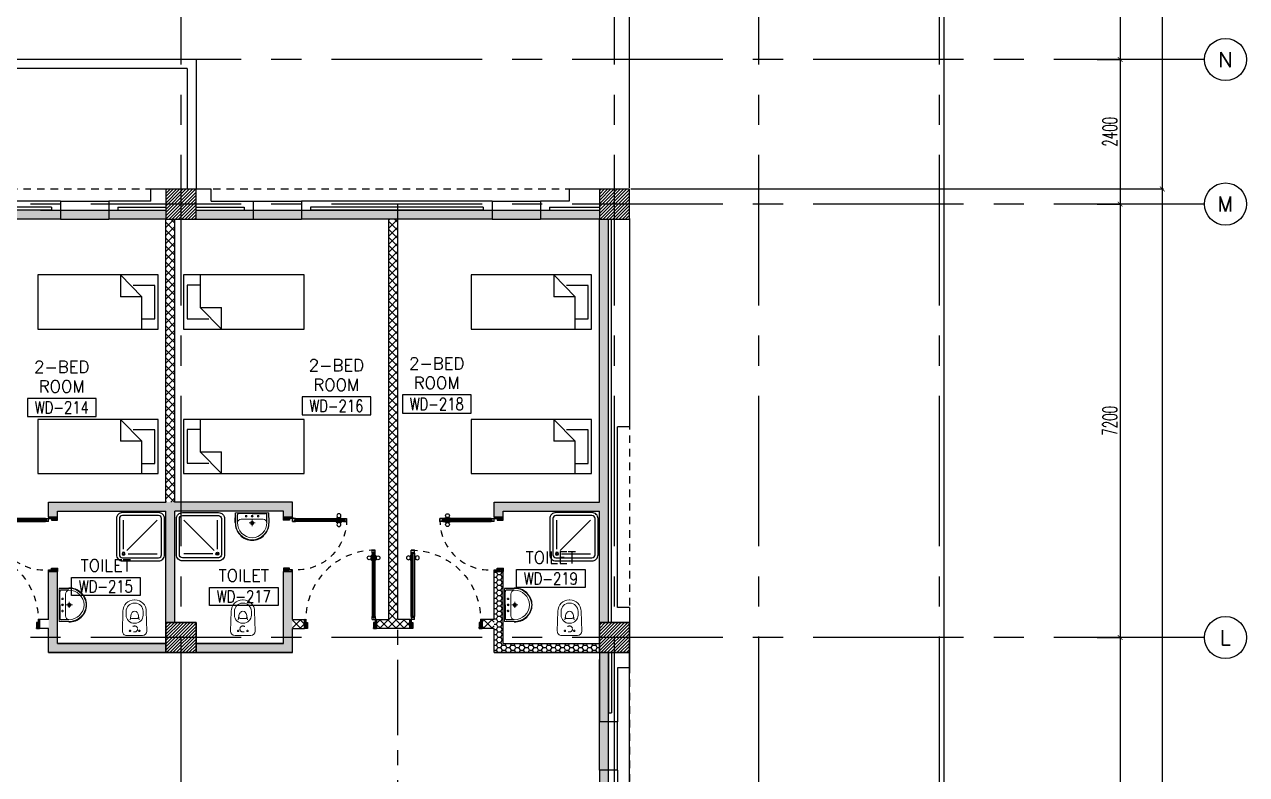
# Model space of a CAD drawing. Extents: x 88852.7 to 88945.7, y 39921.6 to 40001.1.
# Drawn here: x 88925.41 to 88945.71, y 39977.82 to 39990.28 of the extents above; entities that cross this region are included whole.
import ezdxf
from ezdxf.enums import TextEntityAlignment as Align

# ---------------------------------------------------------------- set-up
doc = ezdxf.new("R2010")
doc.units = 0
doc.header["$MEASUREMENT"] = 0
doc.header["$PDMODE"] = 34
for name, pattern in [('CENTER', [2, 1.25, -0.25, 0.25, -0.25]), ('CENTERX2', [4, 2.5, -0.5, 0.5, -0.5]), ('DASHED', [0.75, 0.5, -0.25]), ('HIDDEN', [0.375, 0.25, -0.125]), ('HIDDEN2', [0.1875, 0.125, -0.0625])]:
    doc.linetypes.add(name, pattern=pattern)
doc.layers.get('0').update_dxf_attribs({"linetype": 'CONTINUOUS'})
doc.layers.get('DEFPOINTS').update_dxf_attribs({"linetype": 'CONTINUOUS'})
for name, color, linetype in [('AX-CR', 2, 'CONTINUOUS'), ('AX-DIM', 4, 'CONTINUOUS'), ('AX-TXT', 2, 'CONTINUOUS'), ('AXES', 11, 'CENTERX2'), ('AXES1', 11, 'CENTER'), ('COL', 2, 'CONTINUOUS'), ('DOOR', 7, 'CONTINUOUS'), ('FIX', 3, 'CONTINUOUS'), ('FUR', 4, 'CONTINUOUS'), ('HAT', 8, 'CONTINUOUS'), ('HIDDEN', 9, 'HIDDEN2'), ('INSUL', 4, 'CONTINUOUS'), ('PROJ-L', 3, 'CONTINUOUS'), ('RM-BOX', 4, 'CONTINUOUS'), ('RM-NAME', 2, 'CONTINUOUS'), ('RM-NO', 2, 'CONTINUOUS'), ('WALL', 2, 'CONTINUOUS'), ('WallType', 11, 'CONTINUOUS'), ('WallType2', 3, 'CONTINUOUS'), ('WIN', 3, 'CONTINUOUS')]:
    doc.layers.add(name, color=color, linetype=linetype)
doc.styles.add('ROMANS', font='ROMANS.shx', dxfattribs={"width": 0.6})
doc.dimstyles.new('DIM-OUT', dxfattribs={"dimscale": 0, "dimtxt": 0.24, "dimasz": 0.08, "dimexe": 0.02, "dimexo": 0.02, "dimgap": 0.05, "dimtad": 1, "dimdec": 0, "dimlfac": 1000, "dimzin": 0, "dimdsep": 46, "dimtxsty": 'ROMANS', "dimblk1": 'ARCHTICK', "dimblk2": 'ARCHTICK', "dimsah": 1, "dimcen": 0.01, "dimdle": 0.08, "dimclrd": 4, "dimclre": 4, "dimclrt": 2, "dimadec": 0, "dimazin": 0, "dimtp": 2, "dimtm": 2, "dimtfac": 0.114286, "dimtdec": 0, "dimtix": 1, "dimtmove": 2, "dimatfit": 3, "dimldrblk": 'ARCHTICK', "dimfxl": 0, "dimtolj": 1, "dimtzin": 0, "dimarcsym": 0})
pattern_1 = [(0, (0, 0), (0.075, 0.04330127), [0.05, -0.1]), (120, (0, 0), (-0.074999999836, 0.043301270284), [0.05, -0.1]), (60, (0, 0), (1.64e-10, 0.086602540284), [-0.1, 0.05])]

# ---------------------------------------------------------------- blocks, each defined once
blk = doc.blocks.new('_ARCHTICK')
at = {"color": 0, "linetype": 'ByBlock', "const_width": 0.15}
blk.add_lwpolyline([(-0.5, -0.5), (0.5, 0.5)], dxfattribs=at)
blk = doc.blocks.new('*D598')
at = {"layer": 'AX-DIM', "color": 4, "lineweight": -2}
for p, q in [((88934.241, 39997.575), (88944.33, 39997.575)), ((88944.31, 39997.655), (88944.31, 39987.47)), ((88943.63, 39987.55), (88944.33, 39987.55))]:
    blk.add_line(p, q, dxfattribs=at)
at = {"layer": 'DEFPOINTS', "color": 0}
for p in [(88934.221, 39997.575), (88943.61, 39987.55), (88944.31, 39987.55)]:
    blk.add_point(p, dxfattribs=at)
at = {"layer": 'AX-DIM', "color": 4, "lineweight": -2, "xscale": 0.08, "yscale": 0.08, "zscale": 0.08}
for p, rotation in [((88944.31, 39997.575), 90), ((88944.31, 39987.55), 270)]:
    blk.add_blockref('_ARCHTICK', p, dxfattribs=dict(at, rotation=rotation))
at = {"layer": 'AX-DIM', "color": 2, "insert": (88944.14, 39992.562), "char_height": 0.24, "attachment_point": 5, "rotation": 90, "style": 'ROMANS'}
blk.add_mtext('\\A1;10025', dxfattribs=at)
blk = doc.blocks.new('*D600')
at = {"layer": 'AX-DIM', "color": 4, "lineweight": -2}
for p, q in [((88860.69, 39999.728), (88935.54, 39999.728)), ((88860.77, 39995.09), (88860.77, 39999.748)), ((88935.46, 39987.57), (88935.46, 39999.748))]:
    blk.add_line(p, q, dxfattribs=at)
at = {"layer": 'DEFPOINTS', "color": 0}
for p in [(88935.46, 39999.728), (88860.77, 39995.07), (88935.46, 39987.55)]:
    blk.add_point(p, dxfattribs=at)
at = {"layer": 'AX-DIM', "color": 4, "lineweight": -2, "xscale": 0.08, "yscale": 0.08, "zscale": 0.08, "rotation": 180}
blk.add_blockref('_ARCHTICK', (88860.77, 39999.728), dxfattribs=at)
at = {"layer": 'AX-DIM', "color": 4, "lineweight": -2, "xscale": 0.08, "yscale": 0.08, "zscale": 0.08}
blk.add_blockref('_ARCHTICK', (88935.46, 39999.728), dxfattribs=at)
at = {"layer": 'AX-DIM', "color": 2, "insert": (88898.115, 39999.898), "char_height": 0.24, "attachment_point": 5, "style": 'ROMANS'}
blk.add_mtext('\\A1;74690', dxfattribs=at)
blk = doc.blocks.new('*D608')
at = {"layer": 'AX-DIM', "color": 4, "lineweight": -2}
for p, q in [((88943.23, 39992.7), (88943.63, 39992.7)), ((88943.61, 39992.78), (88943.61, 39989.62)), ((88943.23, 39989.7), (88943.63, 39989.7))]:
    blk.add_line(p, q, dxfattribs=at)
at = {"layer": 'DEFPOINTS', "color": 0}
for p in [(88943.21, 39992.7), (88943.21, 39989.7), (88943.61, 39989.7)]:
    blk.add_point(p, dxfattribs=at)
at = {"layer": 'AX-DIM', "color": 4, "lineweight": -2, "xscale": 0.08, "yscale": 0.08, "zscale": 0.08}
for p, rotation in [((88943.61, 39992.7), 90), ((88943.61, 39989.7), 270)]:
    blk.add_blockref('_ARCHTICK', p, dxfattribs=dict(at, rotation=rotation))
at = {"layer": 'AX-DIM', "color": 2, "insert": (88943.44, 39991.2), "char_height": 0.24, "attachment_point": 5, "rotation": 90, "style": 'ROMANS'}
blk.add_mtext('\\A1;3000', dxfattribs=at)
blk = doc.blocks.new('*D614')
at = {"layer": 'AX-DIM', "color": 4, "lineweight": -2}
for p, q in [((88943.61, 39987.38), (88943.61, 39980.02)), ((88943.23, 39987.3), (88943.63, 39987.3)), ((88943.23, 39980.1), (88943.63, 39980.1))]:
    blk.add_line(p, q, dxfattribs=at)
at = {"layer": 'DEFPOINTS', "color": 0}
for p in [(88943.21, 39987.3), (88943.21, 39980.1), (88943.61, 39980.1)]:
    blk.add_point(p, dxfattribs=at)
at = {"layer": 'AX-DIM', "color": 4, "lineweight": -2, "xscale": 0.08, "yscale": 0.08, "zscale": 0.08}
for p, rotation in [((88943.61, 39987.3), 90), ((88943.61, 39980.1), 270)]:
    blk.add_blockref('_ARCHTICK', p, dxfattribs=dict(at, rotation=rotation))
at = {"layer": 'AX-DIM', "color": 2, "insert": (88943.44, 39983.7), "char_height": 0.24, "attachment_point": 5, "rotation": 90, "style": 'ROMANS'}
blk.add_mtext('\\A1;7200', dxfattribs=at)
blk = doc.blocks.new('*D616')
at = {"layer": 'AX-DIM', "color": 4, "lineweight": -2}
for p, q in [((88943.23, 39980.1), (88943.63, 39980.1)), ((88943.61, 39980.18), (88943.61, 39972.82)), ((88943.23, 39972.9), (88943.63, 39972.9))]:
    blk.add_line(p, q, dxfattribs=at)
at = {"layer": 'DEFPOINTS', "color": 0}
for p in [(88943.21, 39980.1), (88943.21, 39972.9), (88943.61, 39972.9)]:
    blk.add_point(p, dxfattribs=at)
at = {"layer": 'AX-DIM', "color": 4, "lineweight": -2, "xscale": 0.08, "yscale": 0.08, "zscale": 0.08}
for p, rotation in [((88943.61, 39980.1), 90), ((88943.61, 39972.9), 270)]:
    blk.add_blockref('_ARCHTICK', p, dxfattribs=dict(at, rotation=rotation))
at = {"layer": 'AX-DIM', "color": 2, "insert": (88943.44, 39976.5), "char_height": 0.24, "attachment_point": 5, "rotation": 90, "style": 'ROMANS'}
blk.add_mtext('\\A1;7200', dxfattribs=at)
blk = doc.blocks.new('*D617')
at = {"layer": 'AX-DIM', "color": 4, "lineweight": -2}
blk.add_line((88935.38, 39999.728), (88940.765, 39999.728), dxfattribs=at)
at = {"layer": 'AX-DIM', "color": 11, "lineweight": -2}
for p, q in [((88935.46, 39999.048), (88935.46, 39999.748)), ((88940.685, 39963.57), (88940.685, 39999.748))]:
    blk.add_line(p, q, dxfattribs=at)
at = {"layer": 'DEFPOINTS', "color": 0}
for p in [(88940.685, 39999.728), (88935.46, 39999.028), (88940.685, 39963.55)]:
    blk.add_point(p, dxfattribs=at)
at = {"layer": 'AX-DIM', "color": 4, "lineweight": -2, "xscale": 0.08, "yscale": 0.08, "zscale": 0.08, "rotation": 180}
blk.add_blockref('_ARCHTICK', (88935.46, 39999.728), dxfattribs=at)
at = {"layer": 'AX-DIM', "color": 4, "lineweight": -2, "xscale": 0.08, "yscale": 0.08, "zscale": 0.08}
blk.add_blockref('_ARCHTICK', (88940.685, 39999.728), dxfattribs=at)
at = {"layer": 'AX-DIM', "color": 2, "insert": (88938.073, 39999.898), "char_height": 0.24, "attachment_point": 5, "style": 'ROMANS'}
blk.add_mtext('\\A1;5225', dxfattribs=at)
blk = doc.blocks.new('*D618')
at = {"layer": 'AX-DIM', "color": 4, "lineweight": -2}
for p, q in [((88943.61, 39989.78), (88943.61, 39987.22)), ((88943.23, 39989.7), (88943.63, 39989.7)), ((88943.23, 39987.3), (88943.63, 39987.3))]:
    blk.add_line(p, q, dxfattribs=at)
at = {"layer": 'DEFPOINTS', "color": 0}
for p in [(88943.21, 39989.7), (88943.21, 39987.3), (88943.61, 39987.3)]:
    blk.add_point(p, dxfattribs=at)
at = {"layer": 'AX-DIM', "color": 4, "lineweight": -2, "xscale": 0.08, "yscale": 0.08, "zscale": 0.08}
for p, rotation in [((88943.61, 39989.7), 90), ((88943.61, 39987.3), 270)]:
    blk.add_blockref('_ARCHTICK', p, dxfattribs=dict(at, rotation=rotation))
at = {"layer": 'AX-DIM', "color": 2, "insert": (88943.44, 39988.5), "char_height": 0.24, "attachment_point": 5, "rotation": 90, "style": 'ROMANS'}
blk.add_mtext('\\A1;2400', dxfattribs=at)
blk = doc.blocks.new('*D630')
at = {"layer": 'AX-DIM', "color": 4, "lineweight": -2}
for p, q in [((88935.48, 39987.55), (88944.33, 39987.55)), ((88944.31, 39987.63), (88944.31, 39928.15)), ((88935.48, 39928.23), (88944.33, 39928.23))]:
    blk.add_line(p, q, dxfattribs=at)
at = {"layer": 'DEFPOINTS', "color": 0}
for p in [(88935.46, 39987.55), (88935.46, 39928.23), (88944.31, 39928.23)]:
    blk.add_point(p, dxfattribs=at)
at = {"layer": 'AX-DIM', "color": 4, "lineweight": -2, "xscale": 0.08, "yscale": 0.08, "zscale": 0.08}
for p, rotation in [((88944.31, 39987.55), 90), ((88944.31, 39928.23), 270)]:
    blk.add_blockref('_ARCHTICK', p, dxfattribs=dict(at, rotation=rotation))
at = {"layer": 'AX-DIM', "color": 2, "insert": (88944.14, 39957.89), "char_height": 0.24, "attachment_point": 5, "rotation": 90, "style": 'ROMANS'}
blk.add_mtext('\\A1;59320', dxfattribs=at)
blk = doc.blocks.new('WC1')
at = {"layer": 'FIX', "lineweight": 20}
for p, q in [((-210, 204), (-538, 194)), ((-727, 5), (-727, -5)), ((-674, 5), (-674, -5)), ((-534, 24), (-540, 0)), ((-540, 0), (-534, -24)), ((-475, 141), (-538, 141)), ((-395, 76), (-490, 60)), ((-339, 5), (-339, -5)), ((-137, 0), (-137, 131)), ((-137, -131), (-137, 0)), ((-538, -141), (-475, -141)), ((-538, -194), (-210, -204)), ((-490, -60), (-395, -76)), ((-213, -204), (-210, -204))]:
    blk.add_line(p, q, dxfattribs=at)
at = {"layer": 'FIX', "linetype": 'Continuous', "lineweight": 20}
blk.add_line((-420, -47), (-420, 45), dxfattribs=at)
at = {"layer": 'FIX', "linetype": 'HIDDEN2', "lineweight": 20, "ltscale": 0.3}
blk.add_circle((-245, 0), 49.8, dxfattribs=at)
at = {"layer": 'FIX', "linetype": 'HIDDEN', "lineweight": 20, "ltscale": 0.05}
for centre in [(-213, 78), (-213, -77)]:
    blk.add_circle(centre, 11.6, dxfattribs=at)
at = {"layer": 'FIX', "lineweight": 20}
for centre, radius, start, end in [((-210, 131), 73, 360, 90), ((-538, 5), 189, 90, 180), ((-538, 5), 136, 90, 180), ((-473, -7), 68.2, 128.9242, 152.8468), ((-464, -18), 82, 108.496, 128.9242), ((-475, 5), 136, 360, 90), ((-538, -5), 189, 180, 270), ((-538, -5), 136, 180, 270), ((-473, 7), 68.2, 207.1532, 231.0758), ((-464, 18), 82, 231.0758, 251.504), ((-475, -5), 136, 270, 0), ((-210, -131), 73, 270, 0)]:
    blk.add_arc(centre, radius, start, end, dxfattribs=at)
at = {"layer": 'FIX', "linetype": 'Continuous', "lineweight": 20}
for centre, start, end in [((-443, 46), 357.6662, 91.6121), ((-442, -46), 268.3879, 2.3338)]:
    blk.add_arc(centre, 22.3, start, end, dxfattribs=at)
blk = doc.blocks.new('SHR1')
at = {"layer": 'FIX'}
for p, q in [((-196, 196), (-700, 700)), ((-143, 218), (-143, 700)), ((-218, 143), (-700, 143))]:
    blk.add_line(p, q, dxfattribs=at)
for points in [[(-825, 125), (-825, 725, -0.414214), (-725, 825), (-125, 825, -0.414214), (-25, 725), (-25, 125, -0.414214), (-125, 25), (-725, 25, -0.414214)], [(-775, 125), (-775, 725, -0.414214), (-725, 775), (-125, 775, -0.414214), (-75, 725), (-75, 125, -0.414214), (-125, 75), (-725, 75, -0.414214)]]:
    blk.add_lwpolyline(points, format="xyb", close=True, dxfattribs=at)
for radius in [25, 15]:
    blk.add_circle((-143, 143), radius, dxfattribs=at)
blk = doc.blocks.new('LAV1')
at = {"layer": 'FIX', "linetype": 'ByBlock', "ltscale": 0.3}
for p, q in [((-280, 210), (-275, 50)), ((-245, 210), (-245, 85)), ((245, 210), (245, 85)), ((280, 210), (275, 50)), ((0, 60), (-220, 60)), ((0, 60), (220, 60))]:
    blk.add_line(p, q, dxfattribs=at)
at = {"layer": 'FIX', "linetype": 'Continuous', "lineweight": 20}
for p, q in [((-275, 210), (-275, 50)), ((275, 210), (275, 50)), ((0, 50), (-275, 50)), ((0, 50), (-252, 50)), ((0, 155), (-181, 155)), ((0, 155), (181, 155)), ((0, 50), (275, 50)), ((0, 50), (252, 50))]:
    blk.add_line(p, q, dxfattribs=at)
at = {"layer": 'FIX', "linetype": 'DASHED', "lineweight": 20, "ltscale": 0.05}
for p, q in [((50, 220), (-50, 220)), ((0, 170), (0, 270)), ((0, 170), (0, 270))]:
    blk.add_line(p, q, dxfattribs=at)
at = {"layer": 'FIX', "lineweight": 20}
for p, q in [((16, 107), (-15, 107)), ((0, 92), (0, 123))]:
    blk.add_line(p, q, dxfattribs=at)
for centre, radius in [((0, 220), 29.5), ((0, 220), 22.5), ((0, 107), 15.5)]:
    blk.add_circle(centre, radius, dxfattribs=at)
at = {"layer": 'FIX', "linetype": 'HIDDEN', "lineweight": 20, "ltscale": 0.05}
for centre in [(-100, 107), (100, 107)]:
    blk.add_circle(centre, 12.4, dxfattribs=at)
at = {"layer": 'FIX', "linetype": 'ByBlock', "ltscale": 0.3}
for centre, radius, start, end in [((7, 220), 287, 91.3776, 182.0064), ((-7, 220), 287, 357.9936, 88.6224), ((-220, 85), 24.9, 179.7021, 269.9486), ((220, 85), 24.9, 270.0514, 0.2979)]:
    blk.add_arc(centre, radius, start, end, dxfattribs=at)
at = {"layer": 'FIX', "linetype": 'Continuous', "lineweight": 20}
for centre, radius, start, end in [((8, 217), 283, 91.6988, 181.351), ((8, 212), 253, 91.7328, 180.4884), ((-8, 217), 283, 358.649, 88.3012), ((-8, 212), 253, 359.5116, 88.2672), ((-179, 222), 66.9, 190.2006, 268.0786), ((179, 222), 66.9, 271.9214, 349.7994)]:
    blk.add_arc(centre, radius, start, end, dxfattribs=at)
blk = doc.blocks.new('*X570')
at = {"color": 0}
for p, q in [((253129, 177132), (253586, 177590)), ((253129, 177185), (253533, 177590)), ((253129, 177238), (253480, 177590)), ((253129, 177291), (253427, 177590)), ((253129, 177344), (253374, 177590)), ((253129, 177397), (253321, 177590)), ((253129, 177450), (253268, 177590)), ((253129, 177503), (253215, 177590)), ((253129, 177557), (253162, 177590)), ((253139, 177090), (253629, 177579)), ((253192, 177090), (253629, 177526)), ((253245, 177090), (253629, 177473)), ((253298, 177090), (253629, 177420)), ((253351, 177090), (253629, 177367)), ((253404, 177090), (253629, 177314)), ((253457, 177090), (253629, 177261)), ((253510, 177090), (253629, 177208)), ((253563, 177090), (253629, 177155)), ((253616, 177090), (253629, 177102))]:
    blk.add_line(p, q, dxfattribs=at)
blk = doc.blocks.new('RM1')
at = {"layer": 'RM-BOX'}
blk.add_lwpolyline([(570, -200), (-570, -200), (-570, -500), (570, -500)], close=True, dxfattribs=at)
at = {"layer": 'RM-NAME', "style": 'ROMANS'}
for tag, p in [('ROOMNAME1', (0, 324)), ('ROOMNAME2', (0, 0))]:
    blk.add_attdef(tag, text='', height=200, dxfattribs=at).set_placement(p, align=Align.MIDDLE)
at = {"layer": 'RM-NO', "style": 'ROMANS', "width": 0.8}
blk.add_attdef('ROOMNO', text='', height=200, dxfattribs=at).set_placement((0, -350), align=Align.MIDDLE)
blk = doc.blocks.new('AH20A')
at = {"layer": 'FUR'}
for p, q in [((0, 0.5), (0, -0.5)), ((1, 0.5), (0, 0.5)), ((0.136, 0.5), (0.136, -0.099)), ((1, -0.5), (1, 0.5)), ((0.136, 0.311), (0.028, 0.311)), ((0.028, 0.311), (0.028, -0.309)), ((0.136, -0.099), (0.313, -0.5)), ((0.136, -0.099), (0.313, -0.099)), ((0.313, -0.5), (0.313, -0.099)), ((0.028, -0.309), (0.208, -0.309)), ((0, -0.5), (1, -0.5))]:
    blk.add_line(p, q, dxfattribs=at)
blk = doc.blocks.new('*X571')
at = {"color": 0}
for p, q in [((245927, 177090), (246427, 177590)), ((245929, 177145), (246374, 177590)), ((245929, 177198), (246321, 177590)), ((245929, 177251), (246267, 177590)), ((245929, 177304), (246214, 177590)), ((245929, 177357), (246161, 177590)), ((245929, 177410), (246108, 177590)), ((245929, 177463), (246055, 177590)), ((245929, 177516), (246002, 177590)), ((245929, 177569), (245949, 177590)), ((245980, 177090), (246429, 177539)), ((246033, 177090), (246429, 177486)), ((246086, 177090), (246429, 177433)), ((246139, 177090), (246429, 177380)), ((246192, 177090), (246429, 177327)), ((246245, 177090), (246429, 177274)), ((246298, 177090), (246429, 177220)), ((246351, 177090), (246429, 177167)), ((246404, 177090), (246429, 177114))]:
    blk.add_line(p, q, dxfattribs=at)
blk = doc.blocks.new('DOOR100')
at = {"layer": 'DOOR', "color": 0, "linetype": 'ByBlock'}
for p, q in [((-83, 1129), (-83, 1219)), ((-76, 1219), (-83, 1219)), ((-76, 1251), (-76, 1301)), ((-76, 1301), (-26, 1301)), ((-26, 1301), (-76, 1301)), ((-59, 1251), (-76, 1251)), ((-59, 1251), (-59, 1271)), ((-43, 1271), (-59, 1271)), ((-43, 1251), (-43, 1271)), ((-26, 1251), (-43, 1251)), ((-26, 1251), (-26, 1301)), ((-26, 1219), (-19, 1219)), ((-19, 1129), (-19, 1219)), ((-92, 1206), (-92, 1141)), ((-83, 1206), (-92, 1206)), ((-83, 1141), (-92, 1141)), ((-83, 1206), (-83, 1141)), ((-76, 1129), (-83, 1129)), ((-26, 1129), (-19, 1129)), ((-19, 1206), (-19, 1141)), ((-19, 1206), (-10, 1206)), ((-19, 1141), (-10, 1141)), ((-10, 1206), (-10, 1141)), ((-1201, 0), (-1201, 150)), ((-1201, 150), (-1176, 150)), ((-1201, 150), (-1201, 0)), ((-1151, 0), (-1201, 0)), ((-1176, 150), (-1176, 100)), ((-1176, 100), (-1151, 100)), ((-1151, 100), (-1151, 0)), ((-76, 200), (-59, 200)), ((-76, 150), (-76, 200)), ((-76, 150), (-26, 150)), ((-59, 200), (-59, 180)), ((-59, 180), (-43, 180)), ((-51, 100), (-51, 0)), ((-26, 100), (-51, 100)), ((-51, 0), (-1, 0)), ((-43, 200), (-26, 200)), ((-43, 180), (-43, 200)), ((-26, 200), (-26, 150)), ((-1, 150), (-26, 150)), ((-26, 150), (-26, 100)), ((-1, 150), (-1, 0))]:
    blk.add_line(p, q, dxfattribs=at)
at = {"layer": 'DOOR', "linetype": 'ByBlock'}
for p, q in [((-76, 1251), (-76, 200)), ((-59, 200), (-59, 1251)), ((-43, 200), (-43, 1251)), ((-26, 200), (-26, 1251))]:
    blk.add_line(p, q, dxfattribs=at)
at = {"layer": 'DOOR', "color": 9, "linetype": 'ByBlock'}
for p, q in [((-1151, 0), (-1201, 114)), ((-1151, 0), (-1201, 40)), ((-1151, 0), (-1164, 100)), ((-51, 0), (-1, 114)), ((-51, 0), (-38, 100)), ((-51, 0), (-1, 40))]:
    blk.add_line(p, q, dxfattribs=at)
at = {"layer": 'DOOR', "color": 0, "linetype": 'ByBlock'}
for centre in [(-125, 1174), (22, 1174)]:
    blk.add_circle(centre, 32.4, dxfattribs=at)
at = {"layer": 'DOOR', "linetype": 'HIDDEN', "ltscale": 0.5}
blk.add_arc((-27, 152), 1149, 89.961, 180.0931, dxfattribs=at)
at = {"layer": 'DOOR', "color": 9, "linetype": 'ByBlock'}
for centre, radius, start, end in [((-1151, 0), 154, 103.7142, 108.8947), ((-1151, 0), 134, 100.72, 111.8402), ((-1151, 0), 94.4, 90, 121.9818), ((-1151, 0), 74.4, 90, 132.2236), ((-1151, 0), 54.4, 90, 156.7926), ((-1151, 0), 34.4, 90, 180), ((-1151, 0), 14.4, 90, 180), ((-51, 0), 94.4, 58.0182, 90), ((-51, 0), 74.4, 47.7764, 90), ((-51, 0), 54.4, 23.2074, 90), ((-51, 0), 34.4, 0, 90), ((-51, 0), 14.4, 0, 90), ((-51, 0), 134, 68.1598, 79.28), ((-51, 0), 114, 64.0838, 77.3774), ((-51, 0), 154, 71.1053, 76.2858)]:
    blk.add_arc(centre, radius, start, end, dxfattribs=at)
blk = doc.blocks.new('DOOR90')
at = {"layer": 'DOOR', "linetype": 'ByBlock'}
for p, q in [((0, 0), (-150, 0)), ((-200, -25), (-1000, -25)), ((-200, -42), (-1000, -42)), ((-200, -58), (-1000, -58)), ((-1000, -75), (-200, -75))]:
    blk.add_line(p, q, dxfattribs=at)
at = {"layer": 'DOOR', "color": 0, "linetype": 'ByBlock'}
for p, q in [((-150, 0), (-150, -25)), ((-150, 0), (0, 0)), ((0, -50), (0, 0)), ((-1050, -25), (-1050, -75)), ((-1050, -75), (-1050, -25)), ((-1000, -25), (-1050, -25)), ((-1000, -75), (-1050, -75)), ((-1020, -42), (-1020, -58)), ((-1000, -42), (-1020, -42)), ((-1000, -58), (-1020, -58)), ((-1000, -25), (-1000, -42)), ((-1000, -58), (-1000, -75)), ((-968, -25), (-968, -18)), ((-878, -18), (-968, -18)), ((-968, -75), (-968, -82)), ((-878, -82), (-968, -82)), ((-955, -18), (-955, -9)), ((-955, -9), (-890, -9)), ((-955, -18), (-890, -18)), ((-955, -82), (-955, -91)), ((-955, -82), (-890, -82)), ((-955, -91), (-890, -91)), ((-890, -18), (-890, -9)), ((-890, -82), (-890, -91)), ((-878, -25), (-878, -18)), ((-878, -75), (-878, -82)), ((-200, -42), (-200, -25)), ((-200, -25), (-150, -25)), ((-180, -42), (-200, -42)), ((-200, -75), (-200, -58)), ((-200, -58), (-180, -58)), ((-150, -75), (-200, -75)), ((-180, -58), (-180, -42)), ((-150, -75), (-150, -25)), ((-150, -25), (-100, -25)), ((-100, -25), (-100, -50)), ((-100, -50), (0, -50)), ((-150, -900), (-150, -875)), ((-150, -875), (-100, -875)), ((0, -900), (-150, -900)), ((-150, -900), (0, -900)), ((-100, -850), (0, -850)), ((-100, -875), (-100, -850)), ((0, -850), (0, -900))]:
    blk.add_line(p, q, dxfattribs=at)
at = {"layer": 'DOOR', "color": 9, "linetype": 'ByBlock'}
for p, q in [((0, -50), (-114, 0)), ((0, -50), (-40, 0)), ((0, -50), (-100, -37)), ((0, -850), (-114, -900)), ((0, -850), (-100, -863)), ((0, -850), (-40, -900))]:
    blk.add_line(p, q, dxfattribs=at)
at = {"layer": 'DOOR', "color": 0, "linetype": 'ByBlock'}
for centre in [(-923, 24), (-923, -124)]:
    blk.add_circle(centre, 32.4, dxfattribs=at)
at = {"layer": 'DOOR', "color": 9, "linetype": 'ByBlock'}
for centre, radius, start, end in [((0, -50), 74.4, 137.7764, 180), ((0, -50), 54.4, 113.2074, 180), ((0, -50), 154, 161.1053, 166.2858), ((0, -50), 134, 158.1598, 169.28), ((0, -50), 114, 154.0838, 167.3774), ((0, -50), 94.4, 148.0182, 180), ((0, -50), 34.4, 90, 180), ((0, -50), 14.4, 90, 180), ((0, -850), 154, 193.7142, 198.8947), ((0, -850), 134, 190.72, 201.8402), ((0, -850), 94.4, 180, 211.9818), ((0, -850), 74.4, 180, 222.2236), ((0, -850), 54.4, 180, 246.7926), ((0, -850), 34.4, 180, 270), ((0, -850), 14.4, 180, 270)]:
    blk.add_arc(centre, radius, start, end, dxfattribs=at)
at = {"layer": 'DOOR', "linetype": 'HIDDEN', "ltscale": 0.5}
blk.add_arc((-222, -50), 828, 178.2701, 275.003, dxfattribs=at)
blk = doc.blocks.new('*X579')
at = {"color": 0}
for p, q in [((253129, 169920), (253599, 170390)), ((253129, 169973), (253545, 170390)), ((253129, 170026), (253492, 170390)), ((253129, 170079), (253439, 170390)), ((253129, 170132), (253386, 170390)), ((253129, 170185), (253333, 170390)), ((253129, 170238), (253280, 170390)), ((253129, 170291), (253227, 170390)), ((253129, 170344), (253174, 170390)), ((253152, 169890), (253629, 170367)), ((253205, 169890), (253629, 170314)), ((253258, 169890), (253629, 170261)), ((253311, 169890), (253629, 170208)), ((253364, 169890), (253629, 170155)), ((253417, 169890), (253629, 170102)), ((253470, 169890), (253629, 170049)), ((253523, 169890), (253629, 169996)), ((253576, 169890), (253629, 169942))]:
    blk.add_line(p, q, dxfattribs=at)
blk = doc.blocks.new('COL50')
at = {"layer": 'COL'}
blk.add_lwpolyline([(-250, 250), (-250, -250), (250, -250), (250, 250)], close=True, dxfattribs=at)
blk = doc.blocks.new('*X578')
at = {"color": 0}
for p, q in [((245929, 169932), (246386, 170390)), ((245929, 169985), (246333, 170390)), ((245929, 170038), (246280, 170390)), ((245929, 170091), (246227, 170390)), ((245929, 170144), (246174, 170390)), ((245929, 170197), (246121, 170390)), ((245929, 170250), (246068, 170390)), ((245929, 170303), (246015, 170390)), ((245929, 170357), (245962, 170390)), ((245939, 169890), (246429, 170379)), ((245992, 169890), (246429, 170326)), ((246045, 169890), (246429, 170273)), ((246098, 169890), (246429, 170220)), ((246151, 169890), (246429, 170167)), ((246204, 169890), (246429, 170114)), ((246257, 169890), (246429, 170061)), ((246310, 169890), (246429, 170008)), ((246363, 169890), (246429, 169955)), ((246416, 169890), (246429, 169902))]:
    blk.add_line(p, q, dxfattribs=at)
blk = doc.blocks.new('AXR')
at = {"layer": 'AX-CR'}
blk.add_circle((350, 0), 350, dxfattribs=at)
at = {"layer": 'AX-TXT', "style": 'ROMANS'}
blk.add_attdef('AX', text='', height=250, dxfattribs=at).set_placement((350, 0), align=Align.MIDDLE)

msp = doc.modelspace()

# ---------------------------------------------------------------- hatches: boundary and pattern name
at = {"layer": 'WallType', "linetype": 'Continuous'}
h = msp.add_hatch(dxfattribs=at)
h.set_pattern_fill('ANSI37', color=256, scale=0.75, style=0)
h.paths.add_polyline_path([(88927.9103, 39987.0496), (88927.7603, 39987.0496), (88927.7603, 39982.3496), (88927.9103, 39982.3496)])
h.paths.add_polyline_path([(88931.6103, 39987.0496), (88931.4603, 39987.0496), (88931.4603, 39980.3996), (88931.2603, 39980.3996), (88931.2603, 39980.2496), (88931.6103, 39980.2496)])
h.paths.add_polyline_path([(88931.8103, 39980.3996), (88931.6103, 39980.3996), (88931.6103, 39980.2496), (88931.8103, 39980.2496)])
h.paths.add_polyline_path([(88930.0592, 39980.3996), (88929.8603, 39980.3996), (88929.8603, 39980.2496), (88930.0592, 39980.2496)])
h.paths.add_polyline_path([(88933.2103, 39980.3996), (88933.0113, 39980.3996), (88933.0113, 39980.2496), (88933.2103, 39980.2496)])
at = {"layer": 'WallType2', "linetype": 'Continuous'}
h = msp.add_hatch(dxfattribs=at)
h.set_pattern_fill('HONEY', color=256, scale=0.4, style=0)
h.set_pattern_definition(pattern_1)
h.paths.add_polyline_path([(88921.9814, 39987.1996), (88921.0603, 39987.1996), (88921.0603, 39987.0496), (88921.9814, 39987.0496)])
h.paths.add_polyline_path([(88922.7814, 39987.1996), (88921.9814, 39987.1996), (88921.9814, 39987.0496), (88922.7814, 39987.0496)])
h.paths.add_polyline_path([(88924.4103, 39987.1996), (88922.7814, 39987.1996), (88922.7814, 39987.0496), (88924.1603, 39987.0496), (88924.4103, 39987.0496)])
h.paths.add_polyline_path([(88926.0103, 39987.1996), (88924.4103, 39987.1996), (88924.4103, 39987.0496), (88926.0103, 39987.0496)])
h.paths.add_polyline_path([(88926.8103, 39987.1996), (88926.0103, 39987.1996), (88926.0103, 39987.0496), (88926.8103, 39987.0496)])
h.paths.add_polyline_path([(88927.7603, 39987.1996), (88926.8103, 39987.1996), (88926.8103, 39987.0496), (88927.7603, 39987.0496)])
h = msp.add_hatch(dxfattribs=at)
h.set_pattern_fill('HONEY', color=256, scale=0.4, style=0)
h.set_pattern_definition(pattern_1)
h.paths.add_polyline_path([(88929.2103, 39987.1996), (88928.2603, 39987.1996), (88928.2603, 39987.0496), (88929.2103, 39987.0496)])
h.paths.add_polyline_path([(88930.0103, 39987.1996), (88929.2103, 39987.1996), (88929.2103, 39987.0496), (88930.0103, 39987.0496)])
h.paths.add_polyline_path([(88931.6103, 39987.1996), (88930.0103, 39987.1996), (88930.0103, 39987.0496), (88931.4603, 39987.0496), (88931.6103, 39987.0496)])
h.paths.add_polyline_path([(88933.1814, 39987.1996), (88931.6103, 39987.1996), (88931.6103, 39987.0496), (88933.1814, 39987.0496)])
h.paths.add_polyline_path([(88933.9814, 39987.1996), (88933.1814, 39987.1996), (88933.1814, 39987.0496), (88933.9814, 39987.0496)])
h.paths.add_polyline_path([(88934.9603, 39987.1996), (88933.9814, 39987.1996), (88933.9814, 39987.0496), (88934.9603, 39987.0496)])
h = msp.add_hatch(dxfattribs=at)
h.set_pattern_fill('HONEY', color=256, scale=0.4, style=0)
h.set_pattern_definition(pattern_1)
h.paths.add_polyline_path([(88935.1103, 39987.0496), (88934.9603, 39987.0496), (88934.9603, 39982.3496), (88933.2103, 39982.3496), (88933.2103, 39982.0996), (88933.3603, 39982.0996), (88933.3603, 39982.1996), (88934.9603, 39982.1996), (88934.9603, 39980.3496), (88935.1103, 39980.3496)])
h = msp.add_hatch(dxfattribs=at)
h.set_pattern_fill('HONEY', color=256, scale=0.4, style=0)
h.set_pattern_definition(pattern_1)
h.paths.add_polyline_path([(88928.0103, 39982.3496), (88927.9103, 39982.3496), (88925.8103, 39982.3496), (88925.8103, 39982.0996), (88925.9603, 39982.0996), (88925.9603, 39982.1996), (88927.7603, 39982.1996), (88927.7603, 39980.3496), (88927.9103, 39980.3496), (88927.9103, 39982.1996), (88928.0103, 39982.1996)])
h.paths.add_polyline_path([(88929.8603, 39982.3496), (88928.0103, 39982.3496), (88928.0103, 39982.1996), (88929.7103, 39982.1996), (88929.7103, 39982.0996), (88929.8603, 39982.0996)])
h.paths.add_polyline_path([(88927.7603, 39979.9996), (88925.9603, 39979.9996), (88925.9603, 39980.0996), (88925.8103, 39980.0996), (88925.8103, 39979.8496), (88927.7603, 39979.8496)])
h.paths.add_polyline_path([(88925.9603, 39981.1996), (88925.8103, 39981.1996), (88925.8103, 39980.3996), (88925.8103, 39980.0996), (88925.9603, 39980.0996)])
h.paths.add_polyline_path([(88929.8603, 39980.0996), (88929.7103, 39980.0996), (88929.7103, 39979.9996), (88928.2603, 39979.9996), (88928.2603, 39979.8496), (88929.8603, 39979.8496)])
h.paths.add_polyline_path([(88929.8603, 39980.3996), (88929.8603, 39981.1996), (88929.7103, 39981.1996), (88929.7103, 39980.0996), (88929.8603, 39980.0996)])
h = msp.add_hatch(dxfattribs=at)
h.set_pattern_fill('HONEY', color=256, scale=0.4, style=0)
h.set_pattern_definition(pattern_1)
h.paths.add_polyline_path([(88933.3603, 39981.1996), (88933.2103, 39981.1996), (88933.2103, 39980.3996), (88933.2103, 39980.0996), (88933.3603, 39980.0996)])
h.paths.add_polyline_path([(88934.9603, 39979.9996), (88933.3603, 39979.9996), (88933.3603, 39980.0996), (88933.2103, 39980.0996), (88933.2103, 39979.8496), (88934.9603, 39979.8496)])
h = msp.add_hatch(dxfattribs=at)
h.set_pattern_fill('HONEY', color=256, scale=0.4, style=0)
h.set_pattern_definition(pattern_1)
h.paths.add_polyline_path([(88935.1103, 39979.8496), (88934.9603, 39979.8496), (88934.9603, 39978.6996), (88935.1103, 39978.6996)])
h.paths.add_polyline_path([(88935.1103, 39978.6996), (88934.9603, 39978.6996), (88934.9603, 39978.6981), (88934.9603, 39977.8996), (88935.1103, 39977.8996)])
h.paths.add_polyline_path([(88935.1103, 39977.8996), (88934.9603, 39977.8996), (88934.9603, 39977.4496), (88934.9603, 39975.0996), (88935.1103, 39975.0996)])

# ---------------------------------------------------------------- linework, layer by layer
at = {"layer": 'AXES'}
for p, q in [((88928.0103, 39921.6153), (88928.0103, 40000.4279)), ((88935.2103, 39921.6153), (88935.2103, 40000.4279)), ((88937.6103, 39921.6153), (88937.6103, 40000.4279)), ((88940.6103, 39921.6153), (88940.6103, 40000.4279)), ((88945.0103, 39989.6996), (88876.9703, 39989.6996)), ((88945.0103, 39987.2996), (88876.9669, 39987.2996)), ((88945.0103, 39980.0996), (88876.9703, 39980.0996))]:
    msp.add_line(p, q, dxfattribs=at)
at = {"layer": 'AXES1'}
msp.add_line((88931.6103, 39928.4796), (88931.6103, 39987.2996), dxfattribs=at)
at = {"layer": 'COL'}
for points in [[(88928.2603, 39987.0496), (88928.2603, 39987.5496), (88927.7603, 39987.5496), (88927.7603, 39987.0496)], [(88935.4603, 39987.0496), (88935.4603, 39987.5496), (88934.9603, 39987.5496), (88934.9603, 39987.0496)]]:
    msp.add_lwpolyline(points, close=True, dxfattribs=at)
at = {"layer": 'HIDDEN'}
for p, q in [((88934.9683, 39987.5496), (88902.8103, 39987.5496)), ((88935.4603, 39987.0576), (88935.4603, 39928.7296))]:
    msp.add_line(p, q, dxfattribs=at)
at = {"layer": 'INSUL'}
for p, q in [((88925.8603, 39987.2496), (88922.9314, 39987.2496)), ((88925.8603, 39987.1996), (88922.9314, 39987.1996)), ((88925.8603, 39987.2496), (88925.8603, 39987.1996)), ((88926.9603, 39987.2496), (88926.9603, 39987.1996)), ((88926.9603, 39987.2496), (88927.7603, 39987.2496)), ((88926.9603, 39987.1996), (88927.7603, 39987.1996)), ((88928.2603, 39987.2496), (88929.0603, 39987.2496)), ((88928.2603, 39987.1996), (88929.0603, 39987.1996)), ((88929.0603, 39987.2496), (88929.0603, 39987.1996)), ((88930.1603, 39987.2496), (88930.1603, 39987.1996)), ((88933.0314, 39987.2496), (88930.1603, 39987.2496)), ((88933.0314, 39987.1996), (88930.1603, 39987.1996)), ((88933.0314, 39987.2496), (88933.0314, 39987.1996)), ((88934.1314, 39987.2496), (88934.1314, 39987.1996)), ((88934.1314, 39987.2496), (88934.9603, 39987.2496)), ((88934.1314, 39987.1996), (88934.9603, 39987.1996)), ((88935.1103, 39980.3496), (88935.1103, 39987.0496)), ((88935.1603, 39980.3496), (88935.1603, 39987.0496)), ((88935.1103, 39979.8496), (88935.1103, 39978.8496)), ((88935.1603, 39979.8496), (88935.1603, 39978.8496)), ((88935.1103, 39978.8496), (88935.1603, 39978.8496))]:
    msp.add_line(p, q, dxfattribs=at)
at = {"layer": 'PROJ-L', "linetype": 'Continuous'}
for p, q in [((88928.2603, 39989.6996), (88909.7603, 39989.6996)), ((88928.2603, 39989.6996), (88928.2603, 39987.5496)), ((88928.1103, 39989.5496), (88909.9103, 39989.5496)), ((88928.1103, 39989.5496), (88928.1103, 39987.5496))]:
    msp.add_line(p, q, dxfattribs=at)
at = {"layer": 'PROJ-L'}
msp.add_line((88935.4603, 39973.1496), (88935.4603, 39979.8496), dxfattribs=at)
at = {"layer": 'WALL'}
for p, q in [((88927.5103, 39987.3496), (88927.5103, 39987.5496)), ((88928.5103, 39987.5496), (88927.5103, 39987.5496)), ((88928.5103, 39987.3496), (88928.5103, 39987.5496)), ((88934.4603, 39987.5496), (88934.4603, 39987.3496)), ((88935.4603, 39987.5496), (88934.4603, 39987.5496)), ((88926.0103, 39987.3496), (88922.7814, 39987.3496)), ((88926.0103, 39987.3496), (88926.0103, 39987.0496)), ((88926.8103, 39987.3496), (88926.8103, 39987.0496)), ((88927.5103, 39987.3496), (88926.8103, 39987.3496)), ((88928.5103, 39987.3496), (88929.2103, 39987.3496)), ((88929.2103, 39987.3496), (88929.2103, 39987.0496)), ((88930.0103, 39987.3496), (88930.0103, 39987.0496)), ((88933.1814, 39987.3496), (88930.0103, 39987.3496)), ((88933.1814, 39987.3496), (88933.1814, 39987.0496)), ((88933.9814, 39987.3496), (88933.9814, 39987.0496)), ((88934.4603, 39987.3496), (88933.9814, 39987.3496)), ((88926.0103, 39987.0496), (88924.3103, 39987.0496)), ((88927.7603, 39987.0496), (88926.8103, 39987.0496)), ((88927.7603, 39982.3496), (88927.7603, 39987.0496)), ((88927.9103, 39982.3496), (88927.9103, 39987.0496)), ((88928.2603, 39987.0496), (88929.2103, 39987.0496)), ((88931.4603, 39987.0496), (88930.0103, 39987.0496)), ((88931.4603, 39980.3996), (88931.4603, 39987.0496)), ((88931.6103, 39987.0496), (88931.4603, 39987.0496)), ((88933.1814, 39987.0496), (88931.6103, 39987.0496)), ((88931.6103, 39980.3996), (88931.6103, 39987.0496)), ((88934.9603, 39987.0496), (88933.9814, 39987.0496)), ((88934.9603, 39982.3496), (88934.9603, 39987.0496)), ((88935.4603, 39987.0496), (88935.4603, 39983.5996)), ((88935.2603, 39980.5996), (88935.2603, 39983.5996)), ((88935.4603, 39983.5996), (88935.2603, 39983.5996)), ((88925.8103, 39982.0996), (88925.8103, 39982.3496)), ((88925.8103, 39982.3496), (88927.7603, 39982.3496)), ((88929.8603, 39982.3496), (88927.9103, 39982.3496)), ((88929.8603, 39982.0996), (88929.8603, 39982.3496)), ((88933.2103, 39982.0996), (88933.2103, 39982.3496)), ((88933.2103, 39982.3496), (88934.9603, 39982.3496)), ((88925.8103, 39982.0996), (88925.9603, 39982.0996)), ((88925.9603, 39982.0996), (88925.9603, 39982.1996)), ((88925.9603, 39982.1996), (88927.7603, 39982.1996)), ((88927.7603, 39980.3496), (88927.7603, 39982.1996)), ((88929.7103, 39982.1996), (88927.9103, 39982.1996)), ((88927.9103, 39980.3496), (88927.9103, 39982.1996)), ((88929.7103, 39982.0996), (88929.7103, 39982.1996)), ((88929.8603, 39982.0996), (88929.7103, 39982.0996)), ((88933.2103, 39982.0996), (88933.3603, 39982.0996)), ((88933.3603, 39982.0996), (88933.3603, 39982.1996)), ((88933.3603, 39982.1996), (88934.9603, 39982.1996)), ((88934.9603, 39980.3496), (88934.9603, 39982.1996)), ((88925.8103, 39981.1996), (88925.9603, 39981.1996)), ((88925.8103, 39980.3996), (88925.8103, 39981.1996)), ((88925.9603, 39979.9996), (88925.9603, 39981.1996)), ((88929.8603, 39981.1996), (88929.7103, 39981.1996)), ((88929.7103, 39979.9996), (88929.7103, 39981.1996)), ((88929.8603, 39980.3996), (88929.8603, 39981.1996)), ((88933.2103, 39981.1996), (88933.3603, 39981.1996)), ((88933.2103, 39980.3996), (88933.2103, 39981.1996)), ((88933.3603, 39979.9996), (88933.3603, 39981.1996)), ((88935.4603, 39980.5996), (88935.2603, 39980.5996)), ((88935.4603, 39980.5996), (88935.4603, 39979.5996)), ((88925.8103, 39979.8496), (88925.8103, 39980.2496)), ((88929.8603, 39979.8496), (88929.8603, 39980.2496)), ((88933.2103, 39979.8496), (88933.2103, 39980.2496)), ((88934.9603, 39979.8496), (88934.9603, 39978.6996)), ((88934.9603, 39978.6996), (88934.9603, 39979.7339)), ((88935.2603, 39979.5996), (88935.2603, 39978.6996)), ((88935.4603, 39979.5996), (88935.2603, 39979.5996)), ((88935.2603, 39978.6996), (88934.9603, 39978.6996)), ((88935.2603, 39977.8996), (88934.9603, 39977.8996)), ((88935.2103, 39977.8996), (88934.9603, 39977.8996)), ((88935.2603, 39977.8996), (88934.9603, 39977.8996)), ((88934.9603, 39977.8996), (88934.9603, 39977.4496)), ((88935.2603, 39977.8996), (88935.1603, 39977.8996)), ((88935.2603, 39977.8996), (88935.2103, 39977.8996)), ((88935.2603, 39977.8996), (88935.2603, 39975.0996))]:
    msp.add_line(p, q, dxfattribs=at)
at = {"layer": 'WALL', "linetype": 'ByBlock'}
for p, q in [((88925.8103, 39980.3996), (88925.6603, 39980.3996)), ((88925.8103, 39980.2496), (88925.6603, 39980.2496)), ((88929.8603, 39980.3996), (88930.0603, 39980.3996)), ((88929.8603, 39980.2496), (88930.0603, 39980.2496)), ((88931.2603, 39980.3996), (88931.4603, 39980.3996)), ((88931.8103, 39980.2496), (88931.2603, 39980.2496)), ((88931.8103, 39980.3996), (88931.6103, 39980.3996)), ((88933.2103, 39980.3996), (88933.0103, 39980.3996)), ((88933.2103, 39980.2496), (88933.0103, 39980.2496)), ((88927.7603, 39979.8496), (88925.8103, 39979.8496)), ((88927.7603, 39979.8496), (88925.8103, 39979.8496)), ((88925.8103, 39979.8496), (88927.7603, 39979.8496)), ((88927.7603, 39979.9996), (88925.9603, 39979.9996)), ((88925.9603, 39979.9996), (88927.7603, 39979.9996)), ((88925.9603, 39979.9996), (88927.7603, 39979.9996)), ((88928.2565, 39979.9996), (88929.7103, 39979.9996)), ((88928.2565, 39979.9996), (88929.7103, 39979.9996)), ((88929.7103, 39979.9996), (88928.2565, 39979.9996)), ((88929.7103, 39979.9996), (88928.2565, 39979.9996)), ((88928.2565, 39979.8496), (88929.8603, 39979.8496)), ((88928.2565, 39979.8496), (88929.8603, 39979.8496)), ((88929.8603, 39979.8496), (88928.2565, 39979.8496)), ((88934.9853, 39979.8496), (88933.2103, 39979.8496)), ((88934.9853, 39979.8496), (88933.2103, 39979.8496)), ((88933.2103, 39979.8496), (88934.9853, 39979.8496)), ((88933.3603, 39979.9996), (88934.9603, 39979.9996)), ((88933.3603, 39979.9996), (88934.9603, 39979.9996))]:
    msp.add_line(p, q, dxfattribs=at)
at = {"layer": 'WALL', "color": 2, "linetype": 'ByBlock'}
for p, q in [((88925.6603, 39980.2496), (88925.6603, 39980.3996)), ((88930.0603, 39980.2496), (88930.0603, 39980.3996)), ((88931.2603, 39980.2496), (88931.2603, 39980.3996)), ((88931.8103, 39980.2496), (88931.8103, 39980.3996)), ((88933.0103, 39980.2496), (88933.0103, 39980.3996))]:
    msp.add_line(p, q, dxfattribs=at)
at = {"layer": 'WALL', "linetype": 'ByBlock', "ltscale": 0.3}
for points in [[(88928.2603, 39987.5496), (88927.7583, 39987.5496), (88927.7583, 39987.0496), (88928.2603, 39987.0496)], [(88935.4603, 39987.5496), (88934.9603, 39987.5496), (88934.9603, 39987.0496), (88935.4603, 39987.0496)], [(88928.2603, 39980.3496), (88927.7603, 39980.3496), (88927.7603, 39979.8496), (88928.2603, 39979.8496)], [(88935.4603, 39980.3496), (88934.9603, 39980.3496), (88934.9603, 39979.8496), (88935.4603, 39979.8496)]]:
    msp.add_lwpolyline(points, close=True, dxfattribs=at)
at = {"layer": 'WIN'}
for p, q in [((88926.0103, 39987.3496), (88926.8103, 39987.3496)), ((88926.0103, 39987.3496), (88926.8103, 39987.3496)), ((88929.2103, 39987.3496), (88930.0103, 39987.3496)), ((88929.2103, 39987.3496), (88930.0103, 39987.3496)), ((88933.1814, 39987.3496), (88933.9814, 39987.3496)), ((88933.1814, 39987.3496), (88933.9814, 39987.3496)), ((88925.6791, 39987.1996), (88927.0291, 39987.1996)), ((88928.2603, 39987.1996), (88934.1314, 39987.1996)), ((88929.2103, 39987.1996), (88930.0103, 39987.1996)), ((88926.0103, 39987.0496), (88926.8103, 39987.0496)), ((88926.0103, 39987.0496), (88926.8103, 39987.0496)), ((88929.2103, 39987.0496), (88930.0103, 39987.0496)), ((88929.2103, 39987.0496), (88930.0103, 39987.0496)), ((88933.1814, 39987.0496), (88933.9814, 39987.0496)), ((88933.1814, 39987.0496), (88933.9814, 39987.0496)), ((88935.1103, 39973.1496), (88935.1103, 39979.8496)), ((88934.9603, 39977.8996), (88934.9603, 39978.6996)), ((88934.9603, 39978.6981), (88934.9603, 39978.6996)), ((88934.9603, 39977.8996), (88934.9603, 39978.6996)), ((88934.9603, 39978.6981), (88934.9603, 39978.6996)), ((88935.1103, 39977.8996), (88935.1103, 39978.6996)), ((88935.2603, 39977.8996), (88935.2603, 39978.6996)), ((88935.2603, 39978.6981), (88935.2603, 39978.6996)), ((88935.2603, 39977.8996), (88935.2603, 39978.6996)), ((88935.2603, 39978.6981), (88935.2603, 39978.6996)), ((88934.9603, 39977.8996), (88934.9603, 39977.9)), ((88934.9603, 39977.8996), (88934.9603, 39977.9)), ((88935.2103, 39977.8996), (88935.2103, 39977.9)), ((88935.2103, 39977.8996), (88935.2103, 39977.9)), ((88935.2603, 39977.8996), (88935.2603, 39977.9)), ((88935.2603, 39977.8996), (88935.2603, 39977.9))]:
    msp.add_line(p, q, dxfattribs=at)

# ---------------------------------------------------------------- block references
at = {"layer": 'AXES', "xscale": 0.001000000003841706, "yscale": 0.000999999996565748, "zscale": 0.001}
for p, values in [((88945.0103, 39989.6996), {'AX': 'N'}), ((88945.0103, 39987.2996), {'AX': 'M'}), ((88945.0103, 39980.0996), {'AX': 'L'})]:
    msp.add_blockref('AXR', p, dxfattribs=at).add_auto_attribs(values)
at = {"layer": 'COL', "xscale": -0.001000000003841706, "yscale": 0.000999999996565748, "zscale": 0.001}
for p in [(88928.0103, 39980.0996), (88935.2103, 39980.0996)]:
    msp.add_blockref('COL50', p, dxfattribs=at)
at = {"layer": 'DOOR', "color": 0, "linetype": 'ByBlock', "yscale": 0.000999999996565748, "zscale": 0.001}
for name, p, xscale in [('DOOR90', (88925.9603, 39982.0996), 0.001000000003841706), ('DOOR90', (88929.7103, 39982.0996), -0.001000000003841706), ('DOOR90', (88933.3603, 39982.0996), 0.001000000003841706), ('DOOR100', (88924.4603, 39980.2496), -0.001000000003841706), ('DOOR100', (88931.2603, 39980.2496), 0.001000000003841706), ('DOOR100', (88931.8103, 39980.2496), -0.001000000003841706)]:
    msp.add_blockref(name, p, dxfattribs=dict(at, xscale=xscale))
at = {"layer": 'FIX'}
for name, p, xscale, yscale, zscale, rotation in [('AH20A', (88927.6319, 39985.6715), 2, 0.9000000000014552, 2, 180), ('AH20A', (88934.8318, 39985.6715), 2, 0.9000000000014552, 2, 180), ('AH20A', (88927.6319, 39983.2727), 2, 0.9000000000014552, 2, 180), ('AH20A', (88934.8318, 39983.2727), 2, 0.9000000000014552, 2, 180), ('LAV1', (88929.1923, 39982.2226), 0.001000000003841706, 0.000999999996565748, 0.001, 180), ('LAV1', (88925.9353, 39980.6416), 0.000999999996565748, 0.000999999996565748, 0.001, 270), ('LAV1', (88933.3353, 39980.6416), 0.000999999996565748, 0.000999999996565748, 0.001, 270), ('WC1', (88927.2403, 39979.9976), 0.000999999996565748, 0.000999999996565748, 0.001, 270), ('WC1', (88929.0383, 39979.9976), -0.000999999996565748, 0.000999999996565748, 0.001, 90)]:
    msp.add_blockref(name, p, dxfattribs=dict(at, xscale=xscale, yscale=yscale, zscale=zscale, rotation=rotation))
for name, p, xscale, yscale, zscale in [('AH20A', (88928.0543, 39985.6715), 2, 0.9000000000014552, 2), ('AH20A', (88928.0543, 39983.2727), 2, 0.9000000000014552, 2), ('SHR1', (88926.9123, 39981.3496), -0.001000000003841706, 0.000999999996565748, 0.001), ('SHR1', (88928.7583, 39981.3496), 0.001000000003841706, 0.000999999996565748, 0.001), ('SHR1', (88934.1123, 39981.3496), -0.001000000003841706, 0.000999999996565748, 0.001)]:
    msp.add_blockref(name, p, dxfattribs=dict(at, xscale=xscale, yscale=yscale, zscale=zscale))
at = {"layer": 'FIX', "color": 7, "linetype": 'ByBlock', "ltscale": 0.3, "xscale": 0.000999999996565748, "yscale": 0.000999999996565748, "zscale": 0.001, "rotation": 270}
msp.add_blockref('WC1', (88934.4643, 39979.9976), dxfattribs=at)
at = {"layer": 'HAT', "xscale": 0.001000000003841706, "yscale": 0.000999999996565748, "zscale": 0.001}
for name in ['*X571', '*X570', '*X578', '*X579']:
    msp.add_blockref(name, (88681.8317, 39809.9598), dxfattribs=at)
at = {"layer": 'RM-NAME', "xscale": 0.001000000003841706, "yscale": 0.000999999996565748, "zscale": 0.001}
for p, values in [((88926.0289, 39984.2716), {'ROOMNO': 'WD-214', 'ROOMNAME2': 'ROOM', 'ROOMNAME1': '2-BED'}), ((88930.5908, 39984.2977), {'ROOMNO': 'WD-216', 'ROOMNAME2': 'ROOM', 'ROOMNAME1': '2-BED'}), ((88932.2576, 39984.3286), {'ROOMNO': 'WD-218', 'ROOMNAME2': 'ROOM', 'ROOMNAME1': '2-BED'})]:
    msp.add_blockref('RM1', p, dxfattribs=at).add_auto_attribs(values)
at = {"layer": 'RM-NAME'}
ref = msp.add_blockref('RM1', (88934.1526, 39981.4285), dxfattribs=dict(at, xscale=-0.001000000003841706, yscale=0.000999999996565748, zscale=0.001))
ref.add_attrib('ROOMNO', 'WD-219', dxfattribs={"layer": 'RM-NO', "height": 0.2, "style": 'ROMANS', "width": 0.8}).set_placement((88934.1526, 39981.0785), align=Align.MIDDLE)
ref.add_attrib('ROOMNAME2', 'TOILET', dxfattribs={"height": 0.2, "style": 'ROMANS'}).set_placement((88934.1526, 39981.4285), align=Align.MIDDLE)
ref = msp.add_blockref('RM1', (88926.7608, 39981.2987), dxfattribs=dict(at, xscale=-0.001000000003841706, yscale=0.000999999996565748, zscale=0.001))
ref.add_attrib('ROOMNO', 'WD-215', dxfattribs={"layer": 'RM-NO', "height": 0.2, "style": 'ROMANS', "width": 0.8}).set_placement((88926.7608, 39980.9487), align=Align.MIDDLE)
ref.add_attrib('ROOMNAME2', 'TOILET', dxfattribs={"height": 0.2, "style": 'ROMANS'}).set_placement((88926.7608, 39981.2987), align=Align.MIDDLE)
ref = msp.add_blockref('RM1', (88929.0529, 39981.1323), dxfattribs=dict(at, xscale=-0.001000000003841706, yscale=0.000999999996565748, zscale=0.001))
ref.add_attrib('ROOMNO', 'WD-217', dxfattribs={"layer": 'RM-NO', "height": 0.2, "style": 'ROMANS', "width": 0.8}).set_placement((88929.0529, 39980.7823), align=Align.MIDDLE)
ref.add_attrib('ROOMNAME2', 'TOILET', dxfattribs={"height": 0.2, "style": 'ROMANS'}).set_placement((88929.0529, 39981.1323), align=Align.MIDDLE)

# ---------------------------------------------------------------- dimensions: what is measured, and where the dimension line sits
at = {"layer": 'AX-DIM'}
for base, p1, p2, override, picture, middle in [((88935.4603, 39999.7279), (88860.7703, 39995.0699), (88935.4603, 39987.5496), {"dimscale": 1}, '*D600', (88898.1153, 39999.8979)), ((88940.6853, 39999.7279), (88935.4603, 39999.0279), (88940.6853, 39963.5496), {"dimscale": 1, "dimclre": 11}, '*D617', (88938.0728, 39999.8979))]:
    dim = msp.add_linear_dim(base=base, p1=p1, p2=p2, dimstyle='DIM-OUT', override=override, dxfattribs=at)
    dim.commit()
    dim.dimension.update_dxf_attribs({"geometry": picture, "text_midpoint": middle})
for base, p1, p2, picture, middle in [((88944.3103, 39987.5496), (88934.2206, 39997.5746), (88943.6103, 39987.5496), '*D598', (88944.1403, 39992.5621)), ((88943.6103, 39989.6996), (88943.2103, 39992.6996), (88943.2103, 39989.6996), '*D608', (88943.4403, 39991.1996)), ((88943.6103, 39987.2996), (88943.2103, 39989.6996), (88943.2103, 39987.2996), '*D618', (88943.4403, 39988.4996)), ((88944.3103, 39928.2296), (88935.4603, 39987.5496), (88935.4603, 39928.2296), '*D630', (88944.1403, 39957.8896)), ((88943.6103, 39980.0996), (88943.2103, 39987.2996), (88943.2103, 39980.0996), '*D614', (88943.4403, 39983.6996)), ((88943.6103, 39972.8996), (88943.2103, 39980.0996), (88943.2103, 39972.8996), '*D616', (88943.4403, 39976.4996))]:
    dim = msp.add_linear_dim(base=base, p1=p1, p2=p2, angle=270, dimstyle='DIM-OUT', override={"dimscale": 1}, dxfattribs=at)
    dim.commit()
    dim.dimension.update_dxf_attribs({"geometry": picture, "text_midpoint": middle})

doc.saveas('drawing.dxf')
